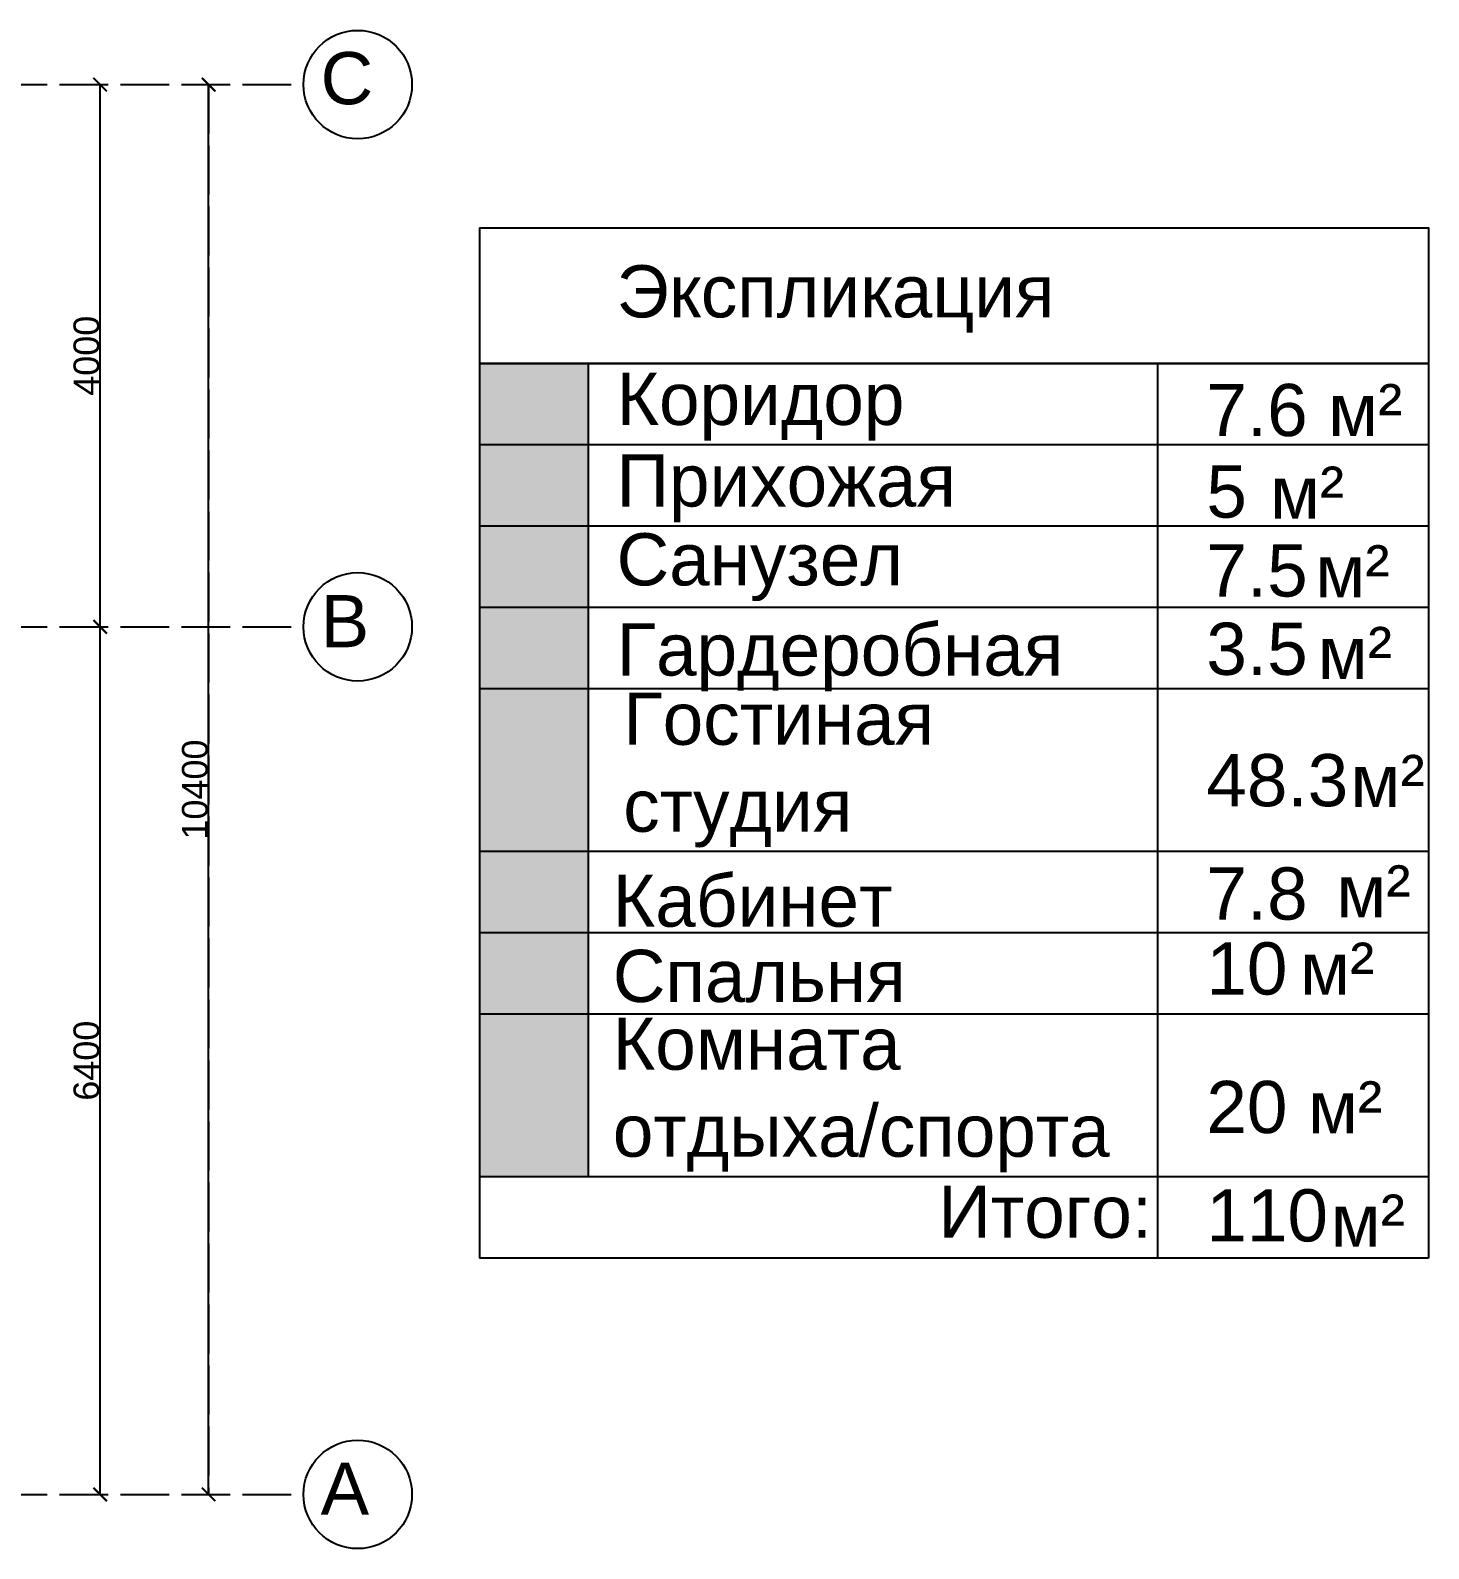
# Model space of a CAD drawing. Header units: millimetres. Extents: x -6014 to 220479, y -27718 to 28747.
# Drawn here: x 75198 to 85511, y -23219 to -12019 of the extents above; entities that cross this region are included whole.
import ezdxf

# ---------------------------------------------------------------- set-up
doc = ezdxf.new("R2010")
doc.units = ezdxf.units.MM
doc.header["$MEASUREMENT"] = 0
doc.linetypes.add('ACAD_ISO02W100', pattern=[15, 12, -3])
doc.layers.add('Plan 1', color=7, linetype='Continuous')
doc.styles.add('gost', font='GOST Common.ttf')
doc.styles.get("Standard").update_dxf_attribs({"font": 'arial.ttf'})
doc.dimstyles.new('GOST', dxfattribs={"dimtxt": 190, "dimasz": 100, "dimexe": 0.18, "dimexo": 0.06, "dimgap": 3, "dimtad": 1, "dimdec": 0, "dimzin": 0, "dimdsep": 46, "dimtxsty": 'Standard', "dimblk": 'ARCHTICK', "dimcen": 0.09, "dimclrt": 256, "dimadec": 0, "dimazin": 0, "dimtfac": 1, "dimtdec": 0, "dimtofl": 0, "dimtmove": 0, "dimatfit": 3, "dimldrblk": 'ARCHTICK', "dimfxl": 200, "dimfxlon": 1, "dimtolj": 1, "dimtzin": 0, "dimarcsym": 0})

# ---------------------------------------------------------------- blocks, each defined once
blk = doc.blocks.new('_ArchTick')
at = {"color": 0, "linetype": 'ByBlock', "const_width": 0.15}
blk.add_lwpolyline([(-0.5, -0.5), (0.5, 0.5)], dxfattribs=at)
blk = doc.blocks.new('*D415')
at = {"color": 0, "lineweight": -2, "transparency": 16777216}
for p, q in [((75712, -16419), (75712, -16419)), ((75712, -22819), (75712, -16419)), ((75712, -22819), (75712, -22819))]:
    blk.add_line(p, q, dxfattribs=at)
at = {"layer": 'Defpoints', "color": 0, "transparency": 16777216}
for p in [(75712, -16419), (75712, -16419), (75712, -22819)]:
    blk.add_point(p, dxfattribs=at)
at = {"color": 0, "lineweight": -2, "transparency": 16777216, "xscale": 100, "yscale": 100, "zscale": 100}
for p, rotation in [((75712, -16419), 90), ((75712, -22819), 270)]:
    blk.add_blockref('_ArchTick', p, dxfattribs=dict(at, rotation=rotation))
at = {"transparency": 16777216, "insert": (75612, -19619), "char_height": 190, "attachment_point": 5, "rotation": 90}
blk.add_mtext('\\A1;6400', dxfattribs=at)
blk = doc.blocks.new('*D416')
at = {"color": 0, "lineweight": -2, "transparency": 16777216}
for p, q in [((75712, -12419), (75712, -12419)), ((75712, -16419), (75712, -12419)), ((75712, -16419), (75712, -16419))]:
    blk.add_line(p, q, dxfattribs=at)
at = {"layer": 'Defpoints', "color": 0, "transparency": 16777216}
for p in [(75712, -12419), (75712, -12419), (75712, -16419)]:
    blk.add_point(p, dxfattribs=at)
at = {"color": 0, "lineweight": -2, "transparency": 16777216, "xscale": 100, "yscale": 100, "zscale": 100}
for p, rotation in [((75712, -12419), 90), ((75712, -16419), 270)]:
    blk.add_blockref('_ArchTick', p, dxfattribs=dict(at, rotation=rotation))
at = {"transparency": 16777216, "insert": (75612, -14419), "char_height": 190, "attachment_point": 5, "rotation": 90}
blk.add_mtext('\\A1;4000', dxfattribs=at)
blk = doc.blocks.new('*D400')
at = {"color": 0, "lineweight": -2, "transparency": 16777216}
for p, q in [((76312, -12419), (76512, -12419)), ((76512, -22819), (76512, -12419)), ((76312, -22819), (76512, -22819))]:
    blk.add_line(p, q, dxfattribs=at)
at = {"layer": 'Defpoints', "color": 0, "transparency": 16777216}
for p in [(73062, -12419), (76512, -12419), (73062, -22819)]:
    blk.add_point(p, dxfattribs=at)
at = {"color": 0, "lineweight": -2, "transparency": 16777216, "xscale": 100, "yscale": 100, "zscale": 100}
for p, rotation in [((76512, -12419), 90), ((76512, -22819), 270)]:
    blk.add_blockref('_ArchTick', p, dxfattribs=dict(at, rotation=rotation))
at = {"transparency": 16777216, "insert": (76412, -17619), "char_height": 190, "attachment_point": 5, "rotation": 90}
blk.add_mtext('\\A1;10400', dxfattribs=at)

msp = doc.modelspace()

# ---------------------------------------------------------------- hatches: boundary and pattern name
at = {"true_color": 0xf2f0a1, "transparency": 33554687}
h = msp.add_hatch(color=51, dxfattribs=at)
h.dxf.hatch_style = 1
h.paths.add_polyline_path([(79310.71062, -14475.31848), (78510.71062, -14475.31848), (78510.71062, -15075.31848), (79310.71062, -15075.31848)])
at = {"true_color": 0xf1b2dc, "transparency": 33554687}
h = msp.add_hatch(color=254, dxfattribs=at)
h.dxf.hatch_style = 1
h.paths.add_polyline_path([(79310.71062, -15075.31848), (78510.71062, -15075.31848), (78510.71062, -15675.31848), (79310.71062, -15675.31848)])
at = {"true_color": 0x74d1ea, "transparency": 33554687}
h = msp.add_hatch(color=141, dxfattribs=at)
h.dxf.hatch_style = 1
h.paths.add_polyline_path([(78510.71062, -16275.31848), (79310.71062, -16275.31848), (79310.71062, -15675.31848), (78510.71062, -15675.31848)])
at = {"true_color": 0xfcaebb, "transparency": 33554687}
h = msp.add_hatch(color=231, dxfattribs=at)
h.dxf.hatch_style = 1
h.paths.add_polyline_path([(79310.71062, -16275.31848), (78510.71062, -16275.31848), (78510.71062, -16875.31848), (79310.71062, -16875.31848)])
at = {"true_color": 0x9de7d7, "transparency": 33554687}
h = msp.add_hatch(color=121, dxfattribs=at)
h.dxf.hatch_style = 1
h.paths.add_polyline_path([(79310.71062, -16875.31848), (78510.71062, -16875.31848), (78510.71062, -18075.31848), (79310.71062, -18075.31848)])
at = {"true_color": 0xafd9aa, "transparency": 33554687}
h = msp.add_hatch(color=9, dxfattribs=at)
h.dxf.hatch_style = 1
h.paths.add_polyline_path([(79310.71062, -18075.31848), (78510.71062, -18075.31848), (78510.71062, -18675.31848), (79310.71062, -18675.31848)])
at = {"true_color": 0xffd9a4, "transparency": 33554687}
h = msp.add_hatch(color=41, dxfattribs=at)
h.dxf.hatch_style = 1
h.paths.add_polyline_path([(78510.71062, -19275.31848), (79310.71062, -19275.31848), (79310.71062, -18675.31848), (78510.71062, -18675.31848)])
at = {"true_color": 0xcdd2ba, "transparency": 33554687}
h = msp.add_hatch(color=9, dxfattribs=at)
h.dxf.hatch_style = 1
h.paths.add_polyline_path([(79310.71062, -19275.31848), (78510.71062, -19275.31848), (78510.71062, -20475.31848), (79310.71062, -20475.31848)])

# ---------------------------------------------------------------- linework, layer by layer
at = {"color": 18, "true_color": 0x000000}
for points in [[(78510.71062, -13475.31848), (85510.71062, -13475.31848), (85510.71062, -14475.31848)], [(78510.71062, -13475.31848), (78510.71062, -14475.31848)], [(85510.71062, -13475.31848), (85510.71062, -14475.31848)], [(78510.71062, -14475.31848), (84430.18499, -14475.31848), (85510.71062, -14475.31848)], [(78510.71062, -14475.31848), (78510.71062, -21075.31848)], [(85510.71062, -14475.31848), (78510.71062, -14475.31848)], [(79310.71062, -14475.31848), (79310.71062, -20475.31848)], [(83510.71062, -14475.31848), (83510.71062, -21075.31848)], [(85510.71062, -14475.31848), (85510.71062, -14475.31848)], [(85510.71062, -14475.31848), (85510.71062, -21075.31848)], [(85510.71062, -14475.31848), (85510.71062, -20475.31848)], [(85510.71062, -14475.31848), (85510.71062, -20475.31848)], [(85510.71062, -15075.31848), (78510.71062, -15075.31848)], [(85510.71062, -15675.31848), (78510.71062, -15675.31848)], [(85510.71062, -16275.31848), (78510.71062, -16275.31848)], [(85510.71062, -16875.31848), (78510.71062, -16875.31848)], [(85510.71062, -18075.31848), (78510.71062, -18075.31848)], [(85510.71062, -18675.31848), (78510.71062, -18675.31848)], [(85510.71062, -19275.31848), (78510.71062, -19275.31848)], [(85510.71062, -20475.31848), (78510.71062, -20475.31848)], [(85510.71062, -21075.31848), (78510.71062, -21075.31848)]]:
    msp.add_lwpolyline(points, dxfattribs=at)
for centre in [(77611.94719, -12418.59147), (77611.94719, -16418.59147), (77611.94719, -22818.59147)]:
    msp.add_circle(centre, 400, dxfattribs=at)
at = {"layer": 'Plan 1', "color": 251, "linetype": 'ACAD_ISO02W100', "ltscale": 30, "true_color": 0x636466}
msp.add_line((75711.94719, -22818.59147), (75711.94719, -12418.59147), dxfattribs=at)
for points in [[(56061.94719, -12418.59147), (77211.94719, -12418.59147)], [(76512.12719, -12418.60532), (76511.94719, -22818.60532)], [(56061.94719, -16418.59147), (77211.94719, -16418.59147)], [(56061.94719, -22818.59147), (77211.94719, -22818.59147)]]:
    msp.add_lwpolyline(points, dxfattribs=at)

# ---------------------------------------------------------------- texts
at = {"color": 18, "true_color": 0x000000, "char_height": 384.874808, "width": 528.1658521, "attachment_point": 1}
for insert in [(84339.15059, -15235.90038), (84673.95893, -15816.00143), (84692.65705, -16418.60768), (84933.70955, -17362.69815), (84828.80572, -18177.17412), (84561.23815, -18747.6086), (84619.92002, -19770.37338), (84787.40676, -20605.99269)]:
    msp.add_mtext('м²', dxfattribs=dict(at, insert=insert))
at = {"layer": 'Plan 1', "char_height": 384.8748082, "attachment_point": 7, "style": 'gost'}
for s, width, insert in [('{\\fArial|b0|i0|c0|p34;C}', 384.8748082, (77337.98698, -12569.02939)), ('{\\fArial|b0|i0|c204|p34;Экспликация}', 384.8748082, (79521.19561, -14247.67006)), ('{\\fArial|b0|i0|c204|p34;Коридор}', 384.8748082, (79521.19561, -15045.52673)), ('{\\fArial|b0|i0|c0|p34;7.6 \\fArial|b0|i0|c204|p34;м\\fArial|b0|i0|c0|p34;²}', 4894.882024, (83871.3, -15017.01435)), ('{\\fArial|b0|i0|c204|p34;Прихожая}', 384.8748082, (79521.19561, -15647.16919)), ('{\\fArial|b0|i0|c0|p34;5}', 384.8748082, (83871.3, -15618.65681)), ('{\\fArial|b0|i0|c204|p34;Санузел}', 384.8748082, (79521.19561, -16229.24178)), ('{\\fArial|b0|i0|c0|p34;7.5}', 384.8748082, (83871.3, -16200.7294)), ('{\\fArial|b0|i0|c0|p34;B}', 384.8748082, (77337.98698, -16569.02939)), ('{\\fArial|b0|i0|c204|p34;Гардеробная}', 384.8748082, (79521.19561, -16894.16155)), ('{\\fArial|b0|i0|c0|p34;3.5}', 384.8748082, (83871.3, -16778.31004)), ('{\\fArial|b0|i0|c204|p34;Гостиная\\fArial|b0|i0|c0|p34; \\P\\fArial|b0|i0|c204|p34;студия}', 6703.3728403, (79570.45322, -18046.5577)), ('{\\fArial|b0|i0|c0|p34;48.3}', 384.8748082, (83871.3, -17747.57296)), ('{\\fArial|b0|i0|c204|p34;Кабинет}', 384.8748082, (79493.39772, -18636.18392)), ('{\\fArial|b0|i0|c0|p34;7.8}', 384.8748082, (83871.3, -18583.84551)), ('{\\fArial|b0|i0|c204|p34;Спальня}', 384.8748082, (79493.39772, -19191.60237)), ('{\\fArial|b0|i0|c0|p34;10}', 384.8748082, (83871.3, -19136.5726)), ('{\\fArial|b0|i0|c204|p34;Комната отдыха/спорта}', 384.8748082, (79493.39772, -20443.59762)), ('{\\fArial|b0|i0|c0|p34;20}', 384.8748082, (83871.3, -20158.71144)), ('{\\fArial|b0|i0|c204|p34;Итого:}', 384.8748082, (81895.42739, -20931.11906)), ('{\\fArial|b0|i0|c0|p34;110}', 384.8748082, (83871.3, -20957.95167)), ('{\\fArial|b0|i0|c238|p34;A}', 384.8748082, (77337.98698, -22969.02939))]:
    msp.add_mtext_dynamic_manual_height_columns(s, width=width, gutter_width=0.54982, heights=[0], dxfattribs=dict(at, insert=insert))

# ---------------------------------------------------------------- dimensions: what is measured, and where the dimension line sits
at = {"color": 18, "true_color": 0x000000}
for base, p1, p2, picture, middle in [((76512.12719, -12418.59147), (73061.73681, -22818.59147), (73061.73681, -12418.59147), '*D400', (76412.11832, -17618.59147)), ((75711.94719, -16418.59147), (75711.94719, -22818.59147), (75711.94719, -16418.59147), '*D415', (75611.93832, -19618.59147))]:
    dim = msp.add_linear_dim(base=base, p1=p1, p2=p2, angle=90, dimstyle='GOST', dxfattribs=at)
    dim.commit()
    dim.dimension.update_dxf_attribs({"geometry": picture, "text_midpoint": middle})
dim = msp.add_linear_dim(base=(75711.94719, -12418.59147), p1=(75711.94719, -16418.59147), p2=(75711.94719, -12418.59147), angle=90, dimstyle='GOST', override={"dimtmove": 1}, dxfattribs=at)
dim.commit()
dim.dimension.update_dxf_attribs({"geometry": '*D416', "text_midpoint": (75611.93832, -14418.59147)})

doc.saveas('drawing.dxf')
